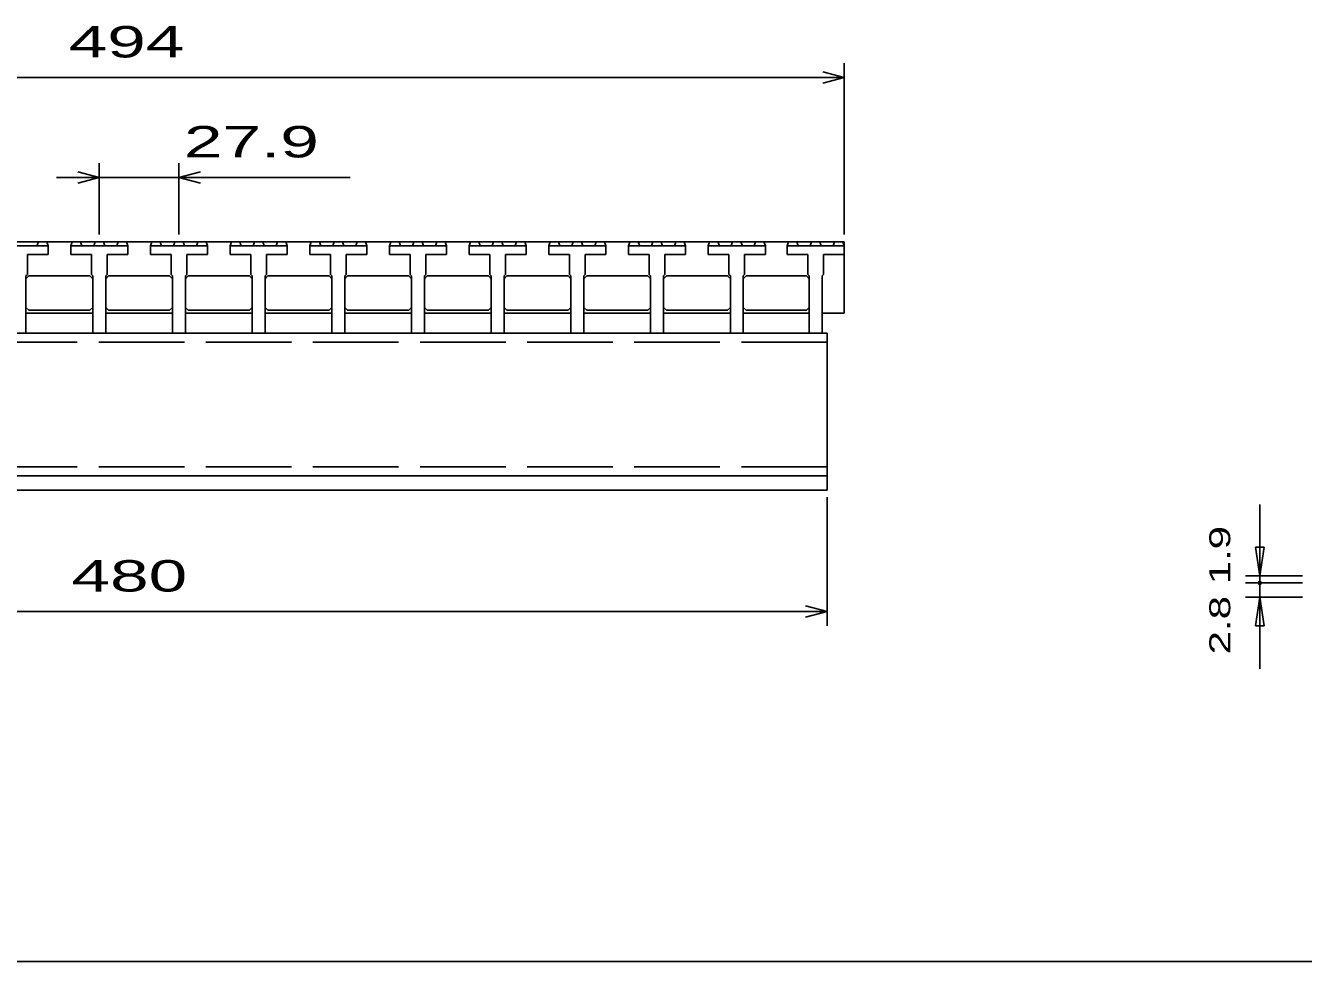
# Model space of a CAD drawing. Units: millimetres, scale not verified. Extents: x -910 to 866, y -641 to 527.
# Drawn here: x -500.1 to -52.7, y -573.2 to -245.6 of the extents above; entities that cross this region are included whole.
import ezdxf
from ezdxf.enums import TextEntityAlignment as Align

# ---------------------------------------------------------------- set-up
doc = ezdxf.new("R2010")
doc.units = ezdxf.units.MM
doc.header["$LTSCALE"] = 5
doc.linetypes.add('DASHED', pattern=[7.5, 6, -1.5])
for name, color, linetype, lineweight in [('0_2', 150, 'Continuous', 25), ('16', 3, 'Continuous', 25), ('22', 2, 'Continuous', 25), ('32', 4, 'Continuous', 25)]:
    doc.layers.add(name, color=color, linetype=linetype, lineweight=lineweight)
doc.styles.add('ベクトル', font='')
doc.styles.get('ベクトル').set_extended_font_data('ベクトル')

msp = doc.modelspace()

# ---------------------------------------------------------------- linework, layer by layer
at = {"layer": '0_2'}
msp.add_line((865.5, -573.25), (-864.5, -573.25), dxfattribs=at)
at = {"layer": '16'}
for p, q in [((-707.5, -321.25), (-213.5, -321.25)), ((-496.1, -322.75), (-495.6, -321.25)), ((-495.6, -321.25), (-492.7, -321.25)), ((-492.7, -321.25), (-492.2, -322.75)), ((-484.3, -322.75), (-483.8, -321.25)), ((-483.8, -321.25), (-480.9, -321.25)), ((-480.9, -321.25), (-480.4, -322.75)), ((-476.25, -322.75), (-475.75, -321.25)), ((-475.75, -321.25), (-472.85, -321.25)), ((-472.85, -321.25), (-472.35, -322.75)), ((-468.2, -322.75), (-467.7, -321.25)), ((-467.7, -321.25), (-464.8, -321.25)), ((-464.8, -321.25), (-464.3, -322.75)), ((-456.4, -322.75), (-455.9, -321.25)), ((-455.9, -321.25), (-453, -321.25)), ((-453, -321.25), (-452.5, -322.75)), ((-448.35, -322.75), (-447.85, -321.25)), ((-447.85, -321.25), (-444.95, -321.25)), ((-444.95, -321.25), (-444.45, -322.75)), ((-440.3, -322.75), (-439.8, -321.25)), ((-439.8, -321.25), (-436.9, -321.25)), ((-436.9, -321.25), (-436.4, -322.75)), ((-428.5, -322.75), (-428, -321.25)), ((-428, -321.25), (-425.1, -321.25)), ((-425.1, -321.25), (-424.6, -322.75)), ((-420.45, -322.75), (-419.95, -321.25)), ((-419.95, -321.25), (-417.05, -321.25)), ((-417.05, -321.25), (-416.55, -322.75)), ((-412.4, -322.75), (-411.9, -321.25)), ((-411.9, -321.25), (-409, -321.25)), ((-409, -321.25), (-408.5, -322.75)), ((-400.6, -322.75), (-400.1, -321.25)), ((-400.1, -321.25), (-397.2, -321.25)), ((-397.2, -321.25), (-396.7, -322.75)), ((-392.55, -322.75), (-392.05, -321.25)), ((-392.05, -321.25), (-389.15, -321.25)), ((-389.15, -321.25), (-388.65, -322.75)), ((-384.5, -322.75), (-384, -321.25)), ((-384, -321.25), (-381.1, -321.25)), ((-381.1, -321.25), (-380.6, -322.75)), ((-372.7, -322.75), (-372.2, -321.25)), ((-372.2, -321.25), (-369.3, -321.25)), ((-369.3, -321.25), (-368.8, -322.75)), ((-364.65, -322.75), (-364.15, -321.25)), ((-364.15, -321.25), (-361.25, -321.25)), ((-361.25, -321.25), (-360.75, -322.75)), ((-356.6, -322.75), (-356.1, -321.25)), ((-356.1, -321.25), (-353.2, -321.25)), ((-353.2, -321.25), (-352.7, -322.75)), ((-344.8, -322.75), (-344.3, -321.25)), ((-344.3, -321.25), (-341.4, -321.25)), ((-341.4, -321.25), (-340.9, -322.75)), ((-336.75, -322.75), (-336.25, -321.25)), ((-336.25, -321.25), (-333.35, -321.25)), ((-333.35, -321.25), (-332.85, -322.75)), ((-328.7, -322.75), (-328.2, -321.25)), ((-328.2, -321.25), (-325.3, -321.25)), ((-325.3, -321.25), (-324.8, -322.75)), ((-316.9, -322.75), (-316.4, -321.25)), ((-316.4, -321.25), (-313.5, -321.25)), ((-313.5, -321.25), (-313, -322.75)), ((-308.85, -322.75), (-308.35, -321.25)), ((-308.35, -321.25), (-305.45, -321.25)), ((-305.45, -321.25), (-304.95, -322.75)), ((-300.8, -322.75), (-300.3, -321.25)), ((-300.3, -321.25), (-297.4, -321.25)), ((-297.4, -321.25), (-296.9, -322.75)), ((-289, -322.75), (-288.5, -321.25)), ((-288.5, -321.25), (-285.6, -321.25)), ((-285.6, -321.25), (-285.1, -322.75)), ((-280.95, -322.75), (-280.45, -321.25)), ((-280.45, -321.25), (-277.55, -321.25)), ((-277.55, -321.25), (-277.05, -322.75)), ((-272.9, -322.75), (-272.4, -321.25)), ((-272.4, -321.25), (-269.5, -321.25)), ((-269.5, -321.25), (-269, -322.75)), ((-261.1, -322.75), (-260.6, -321.25)), ((-260.6, -321.25), (-257.7, -321.25)), ((-257.7, -321.25), (-257.2, -322.75)), ((-253.05, -322.75), (-252.55, -321.25)), ((-252.55, -321.25), (-249.65, -321.25)), ((-249.65, -321.25), (-249.15, -322.75)), ((-245, -322.75), (-244.5, -321.25)), ((-244.5, -321.25), (-241.6, -321.25)), ((-241.6, -321.25), (-241.1, -322.75)), ((-233.5, -322.75), (-233, -321.25)), ((-233, -321.25), (-230.1, -321.25)), ((-230.1, -321.25), (-229.6, -322.75)), ((-225.45, -322.75), (-224.95, -321.25)), ((-224.95, -321.25), (-222.05, -321.25)), ((-222.05, -321.25), (-221.55, -322.75)), ((-217.4, -322.75), (-216.9, -321.25)), ((-216.9, -321.25), (-214, -321.25)), ((-214, -321.25), (-213.5, -322.75)), ((-213.5, -346.25), (-213.5, -321.25)), ((-492.2, -322.75), (-512.2, -322.75)), ((-499.45, -332.75), (-499.45, -325.75)), ((-499.45, -325.75), (-492.2, -325.75)), ((-492.2, -325.75), (-492.2, -322.75)), ((-484.3, -322.75), (-484.3, -325.75)), ((-464.3, -322.75), (-484.3, -322.75)), ((-484.3, -325.75), (-477.05, -325.75)), ((-477.05, -325.75), (-477.05, -332.75)), ((-471.55, -332.75), (-471.55, -325.75)), ((-471.55, -325.75), (-464.3, -325.75)), ((-464.3, -325.75), (-464.3, -322.75)), ((-456.4, -322.75), (-456.4, -325.75)), ((-436.4, -322.75), (-456.4, -322.75)), ((-456.4, -325.75), (-449.15, -325.75)), ((-449.15, -325.75), (-449.15, -332.75)), ((-443.65, -332.75), (-443.65, -325.75)), ((-443.65, -325.75), (-436.4, -325.75)), ((-436.4, -325.75), (-436.4, -322.75)), ((-428.5, -322.75), (-428.5, -325.75)), ((-408.5, -322.75), (-428.5, -322.75)), ((-428.5, -325.75), (-421.25, -325.75)), ((-421.25, -325.75), (-421.25, -332.75)), ((-415.75, -332.75), (-415.75, -325.75)), ((-415.75, -325.75), (-408.5, -325.75)), ((-408.5, -325.75), (-408.5, -322.75)), ((-400.6, -322.75), (-400.6, -325.75)), ((-380.6, -322.75), (-400.6, -322.75)), ((-400.6, -325.75), (-393.35, -325.75)), ((-393.35, -325.75), (-393.35, -332.75)), ((-387.85, -332.75), (-387.85, -325.75)), ((-387.85, -325.75), (-380.6, -325.75)), ((-380.6, -325.75), (-380.6, -322.75)), ((-372.7, -322.75), (-372.7, -325.75)), ((-352.7, -322.75), (-372.7, -322.75)), ((-372.7, -325.75), (-365.45, -325.75)), ((-365.45, -325.75), (-365.45, -332.75)), ((-359.95, -332.75), (-359.95, -325.75)), ((-359.95, -325.75), (-352.7, -325.75)), ((-352.7, -325.75), (-352.7, -322.75)), ((-344.8, -322.75), (-344.8, -325.75)), ((-324.8, -322.75), (-344.8, -322.75)), ((-344.8, -325.75), (-337.55, -325.75)), ((-337.55, -325.75), (-337.55, -332.75)), ((-332.05, -332.75), (-332.05, -325.75)), ((-332.05, -325.75), (-324.8, -325.75)), ((-324.8, -325.75), (-324.8, -322.75)), ((-316.9, -322.75), (-316.9, -325.75)), ((-296.9, -322.75), (-316.9, -322.75)), ((-316.9, -325.75), (-309.65, -325.75)), ((-309.65, -325.75), (-309.65, -332.75)), ((-304.15, -332.75), (-304.15, -325.75)), ((-304.15, -325.75), (-296.9, -325.75)), ((-296.9, -325.75), (-296.9, -322.75)), ((-289, -322.75), (-289, -325.75)), ((-269, -322.75), (-289, -322.75)), ((-289, -325.75), (-281.75, -325.75)), ((-281.75, -325.75), (-281.75, -332.75)), ((-276.25, -332.75), (-276.25, -325.75)), ((-276.25, -325.75), (-269, -325.75)), ((-269, -325.75), (-269, -322.75)), ((-261.1, -322.75), (-261.1, -325.75)), ((-241.1, -322.75), (-261.1, -322.75)), ((-261.1, -325.75), (-253.85, -325.75)), ((-253.85, -325.75), (-253.85, -332.75)), ((-248.35, -332.75), (-248.35, -325.75)), ((-248.35, -325.75), (-241.1, -325.75)), ((-241.1, -325.75), (-241.1, -322.75)), ((-233.5, -322.75), (-233.5, -325.75)), ((-213.5, -322.75), (-233.5, -322.75)), ((-233.5, -325.75), (-226.25, -325.75)), ((-226.25, -325.75), (-226.25, -332.75)), ((-220.75, -332.75), (-220.75, -325.75)), ((-220.75, -325.75), (-213.5, -325.75)), ((-213.5, -325.75), (-213.5, -322.75)), ((-499.95, -333.25), (-499.45, -332.75)), ((-499.95, -353.25), (-499.95, -333.25)), ((-499.95, -334.25), (-498.95, -333.25)), ((-498.95, -333.25), (-477.55, -333.25)), ((-477.55, -333.25), (-476.55, -334.25)), ((-477.05, -332.75), (-476.55, -333.25)), ((-476.55, -333.25), (-476.55, -353.25)), ((-472.05, -333.25), (-471.55, -332.75)), ((-472.05, -353.25), (-472.05, -333.25)), ((-472.05, -334.25), (-471.05, -333.25)), ((-471.05, -333.25), (-449.65, -333.25)), ((-449.65, -333.25), (-448.65, -334.25)), ((-449.15, -332.75), (-448.65, -333.25)), ((-448.65, -333.25), (-448.65, -353.25)), ((-444.15, -333.25), (-443.65, -332.75)), ((-444.15, -353.25), (-444.15, -333.25)), ((-444.15, -334.25), (-443.15, -333.25)), ((-443.15, -333.25), (-421.75, -333.25)), ((-421.75, -333.25), (-420.75, -334.25)), ((-421.25, -332.75), (-420.75, -333.25)), ((-420.75, -333.25), (-420.75, -353.25)), ((-416.25, -333.25), (-415.75, -332.75)), ((-416.25, -353.25), (-416.25, -333.25)), ((-416.25, -334.25), (-415.25, -333.25)), ((-415.25, -333.25), (-393.85, -333.25)), ((-393.85, -333.25), (-392.85, -334.25)), ((-393.35, -332.75), (-392.85, -333.25)), ((-392.85, -333.25), (-392.85, -353.25)), ((-388.35, -333.25), (-387.85, -332.75)), ((-388.35, -353.25), (-388.35, -333.25)), ((-388.35, -334.25), (-387.35, -333.25)), ((-387.35, -333.25), (-365.95, -333.25)), ((-365.95, -333.25), (-364.95, -334.25)), ((-365.45, -332.75), (-364.95, -333.25)), ((-364.95, -333.25), (-364.95, -353.25)), ((-360.45, -333.25), (-359.95, -332.75)), ((-360.45, -353.25), (-360.45, -333.25)), ((-360.45, -334.25), (-359.45, -333.25)), ((-359.45, -333.25), (-338.05, -333.25)), ((-338.05, -333.25), (-337.05, -334.25)), ((-337.55, -332.75), (-337.05, -333.25)), ((-337.05, -333.25), (-337.05, -353.25)), ((-332.55, -333.25), (-332.05, -332.75)), ((-332.55, -353.25), (-332.55, -333.25)), ((-332.55, -334.25), (-331.55, -333.25)), ((-331.55, -333.25), (-310.15, -333.25)), ((-310.15, -333.25), (-309.15, -334.25)), ((-309.65, -332.75), (-309.15, -333.25)), ((-309.15, -333.25), (-309.15, -353.25)), ((-304.65, -333.25), (-304.15, -332.75)), ((-304.65, -353.25), (-304.65, -333.25)), ((-304.65, -334.25), (-303.65, -333.25)), ((-303.65, -333.25), (-282.25, -333.25)), ((-282.25, -333.25), (-281.25, -334.25)), ((-281.75, -332.75), (-281.25, -333.25)), ((-281.25, -333.25), (-281.25, -353.25)), ((-276.75, -333.25), (-276.25, -332.75)), ((-276.75, -353.25), (-276.75, -333.25)), ((-276.75, -334.25), (-275.75, -333.25)), ((-275.75, -333.25), (-254.35, -333.25)), ((-254.35, -333.25), (-253.35, -334.25)), ((-253.85, -332.75), (-253.35, -333.25)), ((-253.35, -333.25), (-253.35, -353.25)), ((-248.85, -333.25), (-248.35, -332.75)), ((-248.85, -353.25), (-248.85, -333.25)), ((-248.85, -334.25), (-247.85, -333.25)), ((-247.85, -333.25), (-226.75, -333.25)), ((-226.75, -333.25), (-225.75, -334.25)), ((-226.25, -332.75), (-225.75, -333.25)), ((-225.75, -333.25), (-225.75, -353.25)), ((-221.25, -333.25), (-220.75, -332.75)), ((-221.25, -353.25), (-221.25, -333.25)), ((-498.95, -345.25), (-499.95, -344.25)), ((-476.55, -344.25), (-477.55, -345.25)), ((-471.05, -345.25), (-472.05, -344.25)), ((-448.65, -344.25), (-449.65, -345.25)), ((-443.15, -345.25), (-444.15, -344.25)), ((-420.75, -344.25), (-421.75, -345.25)), ((-415.25, -345.25), (-416.25, -344.25)), ((-392.85, -344.25), (-393.85, -345.25)), ((-387.35, -345.25), (-388.35, -344.25)), ((-364.95, -344.25), (-365.95, -345.25)), ((-359.45, -345.25), (-360.45, -344.25)), ((-337.05, -344.25), (-338.05, -345.25)), ((-331.55, -345.25), (-332.55, -344.25)), ((-309.15, -344.25), (-310.15, -345.25)), ((-303.65, -345.25), (-304.65, -344.25)), ((-281.25, -344.25), (-282.25, -345.25)), ((-275.75, -345.25), (-276.75, -344.25)), ((-253.35, -344.25), (-254.35, -345.25)), ((-247.85, -345.25), (-248.85, -344.25)), ((-225.75, -344.25), (-226.75, -345.25)), ((-499.95, -346.25), (-476.55, -346.25)), ((-477.55, -345.25), (-498.95, -345.25)), ((-472.05, -346.25), (-448.65, -346.25)), ((-449.65, -345.25), (-471.05, -345.25)), ((-444.15, -346.25), (-420.75, -346.25)), ((-421.75, -345.25), (-443.15, -345.25)), ((-416.25, -346.25), (-392.85, -346.25)), ((-393.85, -345.25), (-415.25, -345.25)), ((-388.35, -346.25), (-364.95, -346.25)), ((-365.95, -345.25), (-387.35, -345.25)), ((-360.45, -346.25), (-337.05, -346.25)), ((-338.05, -345.25), (-359.45, -345.25)), ((-332.55, -346.25), (-309.15, -346.25)), ((-310.15, -345.25), (-331.55, -345.25)), ((-304.65, -346.25), (-281.25, -346.25)), ((-282.25, -345.25), (-303.65, -345.25)), ((-276.75, -346.25), (-253.35, -346.25)), ((-254.35, -345.25), (-275.75, -345.25)), ((-248.85, -346.25), (-225.75, -346.25)), ((-226.75, -345.25), (-247.85, -345.25)), ((-221.25, -346.25), (-213.5, -346.25)), ((-699.5, -353.25), (-219.5, -353.25)), ((-504.45, -353.25), (-499.95, -353.25)), ((-476.55, -353.25), (-472.05, -353.25)), ((-448.65, -353.25), (-444.15, -353.25)), ((-420.75, -353.25), (-416.25, -353.25)), ((-392.85, -353.25), (-388.35, -353.25)), ((-364.95, -353.25), (-360.45, -353.25)), ((-337.05, -353.25), (-332.55, -353.25)), ((-309.15, -353.25), (-304.65, -353.25)), ((-281.25, -353.25), (-276.75, -353.25)), ((-253.35, -353.25), (-248.85, -353.25)), ((-225.75, -353.25), (-221.25, -353.25)), ((-219.5, -353.25), (-219.5, -403.25)), ((-219.5, -403.25), (-699.5, -403.25)), ((-219.5, -408.25), (-219.5, -403.25)), ((-699.5, -408.25), (-219.5, -408.25))]:
    msp.add_line(p, q, dxfattribs=at)
at = {"layer": '16', "linetype": 'DASHED'}
for p, q in [((-699.5, -356.45), (-219.5, -356.45)), ((-699.5, -400.05), (-219.5, -400.05))]:
    msp.add_line(p, q, dxfattribs=at)
at = {"layer": '22', "color": 4}
for p, q in [((-213.5, -318.75), (-213.5, -258.75)), ((-707.5, -263.75), (-213.5, -263.75)), ((-213.5, -263.75), (-221, -261.75)), ((-221, -265.75), (-213.5, -263.75)), ((-474.3, -318.75), (-474.3, -293.75)), ((-446.4, -293.75), (-446.4, -318.75)), ((-474.3, -298.75), (-489.3, -298.75)), ((-474.3, -298.75), (-481.8, -296.75)), ((-481.8, -300.75), (-474.3, -298.75)), ((-474.3, -298.75), (-446.4, -298.75)), ((-446.4, -298.75), (-438.9, -296.75)), ((-438.9, -300.75), (-446.4, -298.75)), ((-446.4, -298.75), (-386.4, -298.75)), ((-219.5, -455.75), (-219.5, -410.75)), ((-699.5, -450.75), (-219.5, -450.75)), ((-219.5, -450.75), (-227, -448.75)), ((-227, -452.75), (-219.5, -450.75))]:
    msp.add_line(p, q, dxfattribs=at)
at = {"layer": '32'}
for p, q in [((-68, -438.25), (-68, -413.25)), ((-68, -438.25), (-69.5, -428.25)), ((-69.5, -428.25), (-66.5, -428.25)), ((-66.5, -428.25), (-68, -438.25)), ((-73, -438.25), (-53, -438.25)), ((-68, -445.75), (-68, -438.25)), ((-73, -440.75), (-53, -440.75)), ((-73, -445.75), (-53, -445.75)), ((-69.5, -455.75), (-68, -445.75)), ((-66.5, -455.75), (-68, -445.75)), ((-68, -470.75), (-68, -445.75)), ((-69.5, -455.75), (-66.5, -455.75))]:
    msp.add_line(p, q, dxfattribs=at)
msp.add_circle((-68, -440.75), 0.5, dxfattribs=at)

# ---------------------------------------------------------------- texts
at = {"layer": '22', "style": 'ベクトル', "width": 1.65}
for s, p in [(' 494 ', (-491.75, -251.25)), (' 27.9 ', (-451.4, -286.25)), (' 480 ', (-490.75, -438.25))]:
    msp.add_text(s, height=11, dxfattribs=at).set_placement(p, align=Align.MIDDLE_LEFT)
at = {"layer": '32', "color": 2, "style": 'ベクトル', "width": 1.5}
msp.add_text('2.8 1.9', height=7.331, rotation=90, dxfattribs=at).set_placement((-82, -465.75), align=Align.MIDDLE_LEFT)

doc.saveas('drawing.dxf')
